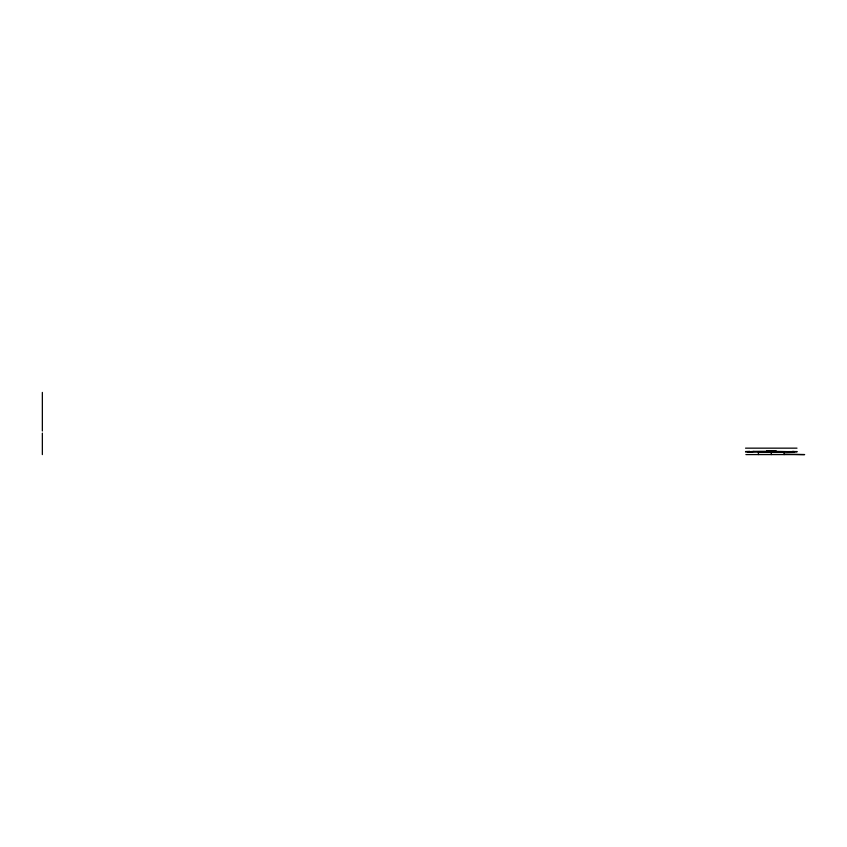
<?xml version="1.0" encoding="UTF-8"?>
<svg xmlns="http://www.w3.org/2000/svg" width="847" height="847" viewBox="0 0 847 847"><rect width="100%" height="100%" fill="white"/><g stroke="black" fill="none" stroke-linecap="round" stroke-linejoin="round"><path stroke-width="1.27" d="M745.529 451.546L749.817 451.366M745.529 448.158L796.985 448.158M766.535 450.731L775.968 450.731M766.535 451.155L775.968 451.155M745.529 451.927L796.985 451.546M784.121 454.151L804.65 454.585L745.9 454.585M792.697 451.366L796.985 451.927M784.121 454.585L784.121 452.446L758.393 452.446L758.393 454.585M771.257 452.446L771.257 454.585M42.35 392.415L42.35 431.007M42.35 433.145L42.35 454.585M753.788 451.366L747.679 451.927A512.806 512.806 0 0 1 794.835 451.927L753.788 451.366"/></g></svg>
